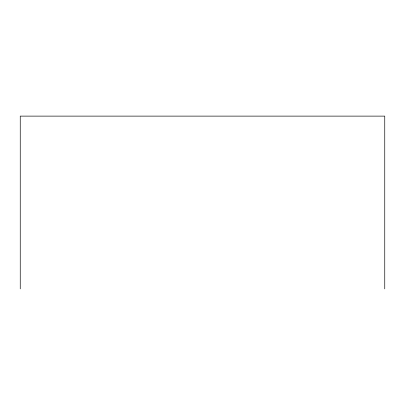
<?xml version="1.0" encoding="UTF-8"?>
<svg xmlns="http://www.w3.org/2000/svg" width="405" height="405" viewBox="0 0 405 405"><rect width="100%" height="100%" fill="white"/><g stroke="black" fill="none" stroke-linecap="round" stroke-linejoin="round"><path stroke-width="0.61" d="M384.75 288.881L384.75 116.119L20.25 116.119L20.25 288.881"/></g></svg>
